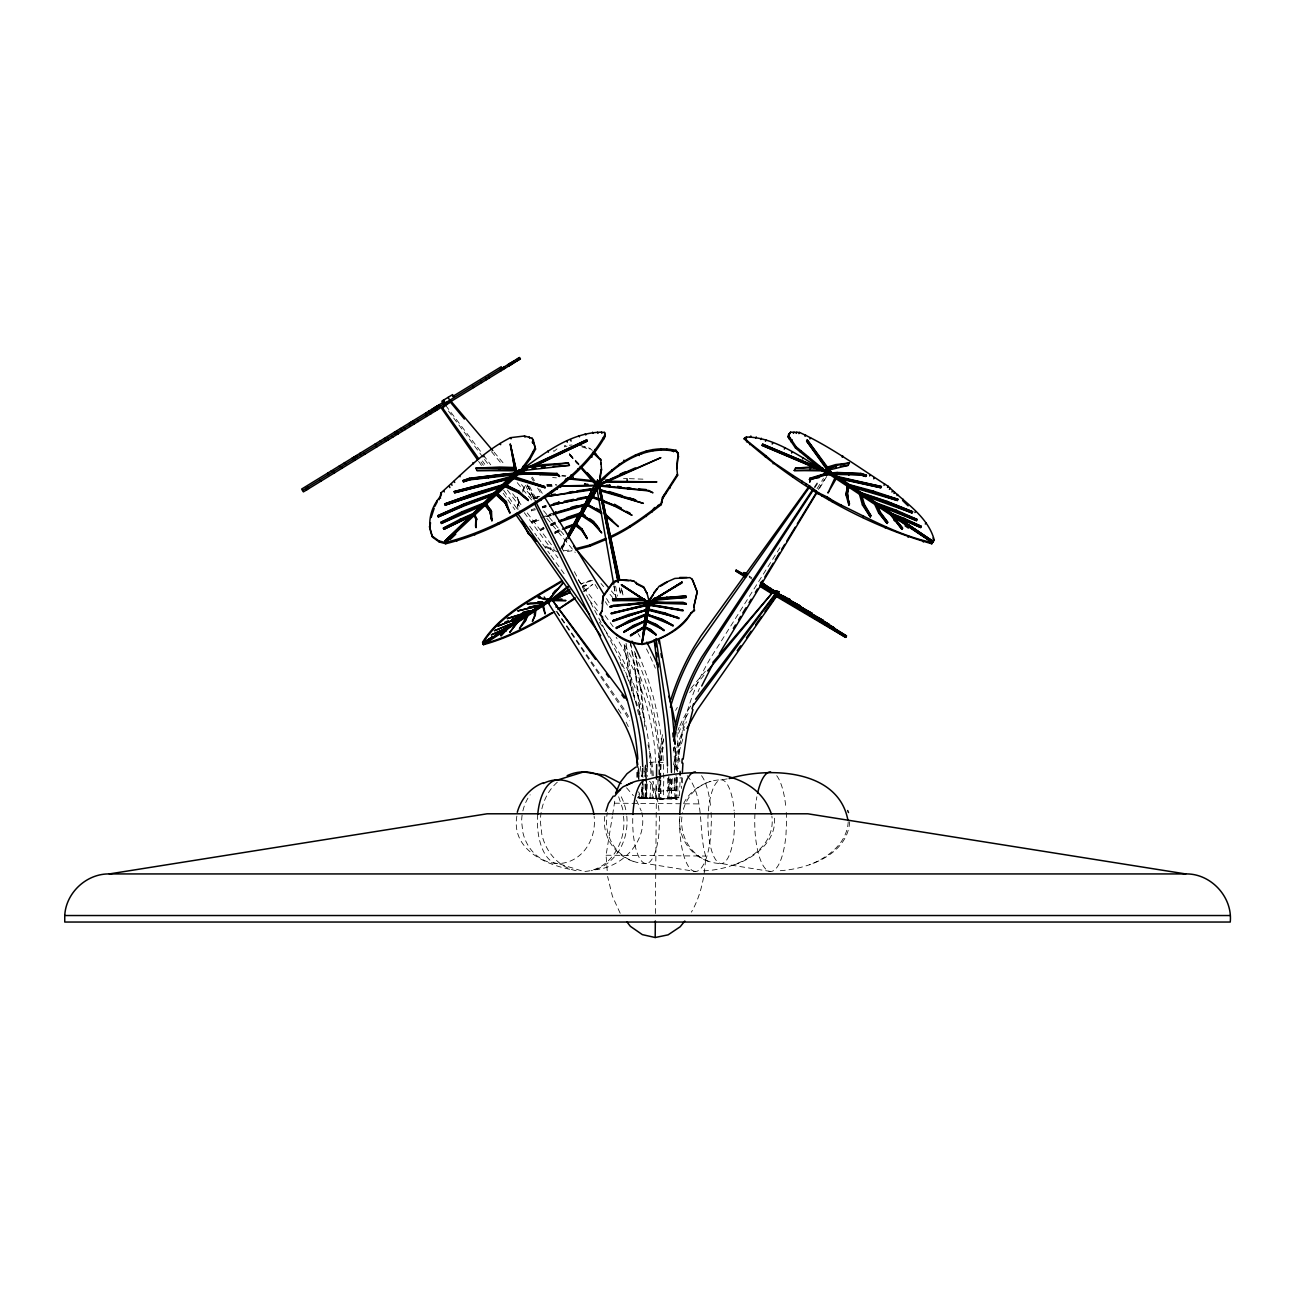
<?xml version="1.0" encoding="UTF-8"?>
<svg xmlns="http://www.w3.org/2000/svg" width="1295" height="1295" viewBox="0 0 1295 1295"><rect width="100%" height="100%" fill="white"/><g stroke="black" fill="none" stroke-linecap="round" stroke-linejoin="round"><path stroke-width="0.75" stroke-dasharray="5 3.75" d="M658.831 776.304L659.43 799.128L664.335 798.788M658.847 774.475L659.738 756.296A236.661 204.95 90 0 1 663.105 731.092M660.515 779.946L661.13 798.983L659.43 799.128M660.531 778.149L661.437 756.571A233.861 202.538 90 0 1 663.574 738.733M669.353 779.218L669.936 798.189L672.85 798.028M671.069 779.218L671.652 798.044L669.936 798.189M677.512 777.356L678.078 797.833L673.546 798.189M681.348 777.405L681.478 788.445M682.352 782.892L682.384 775.592M657.828 779.428L658.265 791.213L659.981 791.115L660.191 765.572A140.88 140.572 -90 0 1 663.785 745.062M668.495 777.809L668.9 790.646L676.411 790.225L676.039 774.847M670.227 778.635L670.616 790.549M672.672 778.651L673.06 790.403L671.992 790.468M674.29 778.667L674.695 790.306L676.411 790.225M655.383 913.542L656.484 782.633M675.99 777.583L675.974 798.513L667.718 797.866L667.718 776.466M668.867 797.947L668.867 776.352M675.974 798.513L671.538 797.623L671.538 776.773M674.824 798.416L674.841 777.68M642.692 779.412L642.514 798.497L638.937 797.752L638.872 793.981M637.593 797.849L641.915 798.643L642.093 785.434M645.849 785.029L645.671 797.752L656.792 798.594M644.311 797.591L646.286 797.607L646.302 765.118M645.574 785.013L645.072 798.189L642.11 798.044L642.563 786.696M660.806 779.946L660.321 798.983L663.267 799.128L663.768 779.946M849.698 821.694C847.513 855.105 807.19 869.253 778.667 870.807M642.11 798.044L638.451 797.655L638.743 791.763M648.131 798.189L639.147 797.623L639.536 789.853M644.408 797.947L641.462 797.736L641.818 785.968M650.171 798.303L653.295 798.513L653.635 781.468M643.324 797.607L644.068 784.106M646.545 797.785L647.387 782.261M650.041 797.963L650.883 782.342M655.319 798.254L656.177 782.471M658.669 798.432L659.495 777.113M675.958 799.387L676.783 773.309M679.503 795.891L680.166 777.178M677.544 771.739C679.017 728.891 691.724 686.253 715.423 650.398L780.658 546.555M674.436 773.002L674.857 767.028A126.149 125.874 -90 0 1 684.553 729.571M676.411 769.57L679.017 752.055L683.323 737.341M687.24 775.673C705.257 797.93 697.875 830.046 705.678 856.06C704.949 875.517 701.194 895.104 691.4 912.149M516.867 816.06C511.136 849.488 545.583 864.947 572.503 869.787M673.497 764.908L677.722 743.686L686.399 721.736M604.797 816.287C601.706 836.586 615.886 857.177 635.813 862.098M679.972 816.287C676.897 836.586 691.077 857.177 711.004 862.098M612.616 814.765L614.995 799.598M607.193 870.645L606.076 855.234L612.308 816.692M848.225 821.694C847.124 843.255 828.039 857.614 809.424 864.817M522.613 491.032L524.734 485.997L522.791 492.165M517.968 509.68L517.514 504.985L518.987 501.489L517.013 497.086L519.166 502.638L517.692 506.118L518 509.243M667.718 797.866L671.538 797.623M559.699 550.229L566.142 538.17M561.722 547.914L566.32 539.303M566.611 538.137L561.674 546.781L567.016 538.202M562.03 549.048L566.967 540.42M819.589 488.231L826.89 476.172M561.965 547.931L566.158 541.051M749.724 576.583L749.287 577.279L753.868 580.338M818.278 489.494L824.575 479.199M817.032 488.684L823.442 478.47M814.798 487.778L819.217 481.028M683.598 803.58C689.069 792.443 699.284 784.883 711.004 781.29M814.328 487.114L818.78 480.413M689.652 692.501L706.261 672.493M690.85 688.454L706.358 670.098M556.996 448.912L553.839 451.469L553.661 450.336M583.058 591.588L592.835 584.272L583.446 592.301M640.151 797.542L638.03 797.542L644.554 797.849M554.389 532.31L560.735 528.878M554.568 533.443L560.913 530.011M590.973 581.018L580.986 583.883L590.585 580.306L593.936 580.468M555.086 532.115L560.363 529.412M555.264 533.265L562.305 529.639M638.823 797.591L642.935 797.477M703.476 870.807C733.31 870.046 776.401 851.77 771.901 816.174M540.501 529.088L543.819 527.47L540.501 529.088L540.679 530.222L544.127 528.684M550.456 524.248L557.093 521.011M540.679 530.222L543.997 528.603M550.634 525.381L557.271 522.144M550.828 524.491L559.456 520.655M551.022 525.624L559.634 521.804M582.475 586.23L586.425 585.389L582.863 586.943M582.378 586.246L586.02 584.676M582.766 586.959L586.425 585.389M734.249 864.817C754.758 858.18 778.667 839.484 773.957 815.251M538.898 520.121L531.824 522.775L531.646 521.642L539.06 518.599M540.922 517.838L552.042 513.273M531.824 522.775L539.238 519.732M546.668 516.689L552.22 514.406M531.646 521.642L538.72 518.971M545.81 516.316L552.884 513.646M547.753 516.786L551.298 515.442M567.048 446.111L564.571 446.872L564.393 445.739L572.018 444.978M534.997 508.627L531.306 509.68L531.484 510.813L535.143 509.841M542.362 506.523L546.037 505.471M531.484 510.813L535.175 509.761M542.54 507.656L546.215 506.604M542.265 506.75L545.907 505.762M542.443 507.883L546.101 506.912M537.927 497.928L534.009 498.51L533.831 497.361L539.756 496.406M534.009 498.51L537.959 497.863M594.923 869.787C622.247 867.52 648.067 840.973 641.834 812.58M727.191 778.91L721.266 779.865A41.828 39.643 -90 0 0 682.967 810.864M533.831 497.361L539.707 496.487M563.843 550.796L571.759 549.679L571.937 550.812L564.021 551.945M649.442 762.609L656.662 761.719L665.679 762.982M670.761 798.384L676.67 798.044M667.621 798.594L672.801 798.303M663.866 798.869L668.43 798.594M674.047 797.914L679.017 797.655M658.265 791.213L667.313 790.711M666.504 790.759L674.695 790.306M671.83 790.468L673.06 790.403M671.652 798.044L678.078 797.833M637.901 797.121L646.286 797.607M623.51 478.664L627.411 478.583M546.652 484.702L556.251 484.702M547.008 485.091L556.963 485.091M546.846 485.835L554.519 485.835M547.186 486.224L553.159 486.224M614.494 803.191L698.151 803.904M606.076 855.234L705.678 856.06M629.354 478.664L642.935 479.15M645.379 797.914L642.126 797.833L645.072 798.189M640.701 797.623L677.382 799.452M562.014 475.589L565.866 475.783M647.597 798.028L642.547 797.655L643.016 779.234M650.543 798.351L644.975 798.011M649.2 798.044L653.004 798.303M561.739 476.01L565.526 476.301M552.641 477.547L556.429 477.839M653.295 798.513L652.162 798.416L652.502 781.533M655.642 798.594L660.288 798.869M658.168 798.788L663.267 799.128M770.638 871.486L721.266 863.522A41.828 39.643 -90 0 1 682.562 812.629M711.068 812.418A49.793 15.896 90 0 1 711.343 821.694L710.793 834.579A49.793 15.896 90 0 1 695.447 871.486L646.075 863.522A41.828 39.643 -90 0 1 607.371 812.629M580.095 445.367L589.775 448.313L592.284 450.401M581.924 446.888L589.953 449.446L589.775 448.313M545.389 546.199L554.244 549.776M545.567 547.332L558.177 551.978M674.177 766.073L680.409 769.748M748.996 576L751.796 577.683M626.537 787.781L633.401 795.664M569.509 453.849L578.995 463.95M579.173 465.083L568.327 453.541L577.538 464.047M569.46 453.897L578.671 464.403M494.107 452.182L504.516 464.516M521.448 484.557L534.479 499.967M543.592 510.748L567.032 538.493M611.321 590.909L616.517 597.076M491.469 451.631L501.78 464.047M517.239 482.663L532.714 501.278M546.878 518.356L575.223 552.479M600.993 583.511L603.583 586.619M610.026 594.373L612.6 597.481M445.707 405.464L482.226 453.574M483.44 455.176L490.74 464.808M512.642 493.67L522.387 506.507M527.259 512.917L554.033 548.19M578.363 580.273L599.051 607.533M448.442 410.984L483.326 457.782M484.54 459.401L488.15 464.241M507.397 490.06L519.424 506.199M524.248 512.658L557.935 557.837M589.209 599.812L597.626 611.094M482.42 460.988L484.783 464.241M503.69 490.319L517.87 509.89M529.671 526.175L536.761 535.968M537.943 537.587L541.488 542.476M542.67 544.11L549.76 553.888M550.942 555.523L566.303 576.712M605.137 615.562L614.542 628.625M599.342 622.312C632.607 666.278 651.126 721.266 650.851 776.433M481.028 462.04L483.375 465.326M503.205 493.201L506.701 498.122M507.867 499.773L514.876 509.615M478.6 461.36L482.064 466.297M556.85 611.305L622.312 706.503A131.977 118.412 90 0 1 628.528 716.459M556.526 611.709L621.471 707.507A130.471 117.068 -90 0 1 629.5 720.781M618.233 709.093L622.345 715.455M532.375 477.127L534.463 480.558M539.691 489.105L542.815 494.237M606.513 598.549L609.654 603.68M636.379 800.132L641.219 810.88M531.452 477.758L533.508 481.19M537.603 488.085L541.715 494.965M595.085 584.482L599.197 591.362M605.348 601.689L607.404 605.137M529.461 486.256L536 498.721M561.253 546.765L564.07 552.091M574.349 571.678L601.479 623.267M602.418 625.048L619.156 657.261A219.502 155.206 -90 0 1 632.348 691.028M527.551 485.123L534.9 499.449M527.712 485.884L535.013 500.194M527.13 484.864L535.402 501.084M525.56 485.301L532.682 499.789M626.116 722.124L628.658 727.321M620.175 913.25L612.405 896.221L607.598 876.44M618.654 796.797L622.685 808.808L623.267 814.328M621.94 590.115L623.186 596.008M621.212 588.173L622.895 596.072M619.479 587.671L621.098 595.603M619.301 588.399L620.888 596.283M634.582 651.45L636.525 661.907A211.554 54.762 90 0 1 643.518 718.887M630.73 643.194L632.769 654.169A225.411 58.34 90 0 1 640.232 714.889M629.985 641.592L632.041 652.664A228.098 59.036 -90 0 1 639.746 716.038M615.611 586.263L617.424 596.088M626.068 643.307L635.197 703.282M614.057 586.101L616.129 597.95M613.911 585.939L615.983 597.853M585.016 446.516L585.194 447.649M550.472 548.724L550.65 549.857M523.568 488.798L523.747 489.931M518.987 501.489L519.166 502.638M517.854 498.98L518.032 500.113M518.405 502.897L518.583 504.03M517.514 504.985L517.692 506.118M630.973 685.541L623.947 643.502L626.505 657.245A201.842 52.237 -90 0 1 631.636 688.762M676.799 732.096L679.81 761.59M631.232 687.386L631.685 691.19M645.218 765.653L646.318 776.352M640.394 766.3L641.462 776.628M637.852 770.638L638.451 776.854M623.462 816.174C626.909 840.779 610.673 870.548 583.721 871.486L558.048 863.522A41.828 36.406 -90 0 1 522.889 832.523L521.642 821.694A41.828 36.406 -90 0 1 522.516 812.629M675.537 748.283L676.767 771.383M655.82 762.755L654.962 750.339A260.959 260.959 0 0 0 616.145 637.253M653.279 775.64L653.101 772.71A142.563 127.914 -90 0 0 647.662 743.524M652.146 775.754L651.968 772.872A140.88 126.408 90 0 0 649.475 755.746M645.201 776.466L645.039 773.908A130.471 117.068 -90 0 0 644.36 767.919M639.147 776.773L639.002 774.345A126.149 113.183 90 0 0 638.37 768.55M642.806 768.34L643 777.405M642.385 768.162L642.563 771.739M638.208 766.689L638.5 779.25M645.703 764.957L645.833 781.306M638.904 768.631L638.985 779.46M659.495 775.3L658.297 749.999A264.455 264.455 0 0 0 623.219 642.417M647.273 766.721L647.338 776.433M644.052 766.834L644.133 776.433M646.658 781.856L646.334 797.947L645.201 797.866L645.541 783.928M663.768 778.117L663.024 756.296A236.661 167.346 -90 0 0 640.815 660.013M660.806 778.149L660.061 756.571A233.861 165.371 -90 0 0 633.514 650.948M645.509 771.48L645.558 781.144M642.547 771.593L642.595 777.356L642.676 771.48M642.061 771.383L642.077 777.405M637.253 772.37L637.269 779.477M636.93 772.257L636.93 779.477M658.864 761.913A142.563 142.256 -90 0 1 663.477 739.574M675.601 710.453A142.563 142.256 -90 0 1 677.35 707.394M673.384 750.728A130.471 130.196 -90 0 1 674.323 746.827M678.58 733.407A130.471 130.196 -90 0 1 688.082 713.48M677.981 730.17A132.139 131.847 -90 0 1 679.244 727.159M679.891 725.669A132.139 131.847 -90 0 1 690.915 705.743M673.805 747.344A140.88 27.357 -90 0 1 674.776 772.872M674.954 746.875A142.563 27.697 90 0 1 675.925 772.71M667.54 767.919A130.471 25.35 -90 0 1 667.686 773.908M620.192 662.214A252.298 252.298 0 0 1 624.417 670.956M626.78 676.281A252.298 252.298 0 0 1 632.51 690.737M633.158 692.566A252.298 252.298 0 0 1 639.859 714.889M638.144 633.644A281.76 281.76 0 0 1 640.07 636.994M646.464 648.876A281.76 281.76 0 0 1 655.351 668.155M635.327 653.036A208.77 54.034 -90 0 1 644.02 717.916M644.295 721.428A208.77 54.034 -90 0 1 644.683 726.738M632.899 692.809A219.502 155.206 -90 0 1 638.597 714.532M698.07 691.757A209.401 181.349 -90 0 1 699.446 688.422M649.523 781.29A41.828 13.355 -90 0 1 658.977 810.864M659.317 816.238A41.828 13.355 -90 0 1 659.43 821.694L658.977 832.523A41.828 13.355 -90 0 1 646.075 863.522A41.828 13.355 90 0 1 632.915 814.425M701.534 775.689A49.793 15.896 90 0 1 710.793 808.808M695.447 871.486A49.793 15.896 -90 0 1 679.648 816.125M776.709 775.689A49.793 15.896 -90 0 1 785.984 808.808M786.259 812.418A49.793 15.896 -90 0 1 786.534 821.694L785.984 834.579A49.793 15.896 90 0 1 767.093 870.24A49.793 15.896 90 0 1 755.017 812.418M755.276 808.808A49.793 15.896 90 0 1 756.863 796.797M708.365 810.864A41.828 13.355 -90 0 1 721.266 779.865A41.828 13.355 -90 0 1 734.168 810.864M734.297 812.629A41.828 13.355 -90 0 1 734.621 821.694L734.168 832.523A41.828 13.355 90 0 1 721.266 863.522A41.828 13.355 -90 0 1 708.219 812.629M522.889 810.864A41.828 36.406 -90 0 1 530.173 794.806M537.749 814.425A41.828 20.607 90 0 0 558.048 863.522A41.828 36.406 90 0 0 594.13 816.238M576.178 870.726A49.793 43.334 -90 0 1 541.86 834.579L540.387 821.694A49.793 43.334 -90 0 1 541.132 812.418M541.86 808.808A49.793 43.334 -90 0 1 560.444 779.687M621.244 796.797A49.793 43.334 90 0 1 626.57 814.264M626.78 816.125A49.793 43.334 90 0 1 591.248 870.726"/><path stroke-width="1.5" d="M626.99 921.975L630.39 926.346L642.32 934.618L655.189 937.515L655.335 920.972M656.516 779.169L656.646 764.536M602.078 610.851L599.99 614.04L602.515 617.262L600.071 614.736L602.078 610.851L603.276 595.781L612.584 582.588L615.4 580.759L625.776 579.755L633.935 581.115L636.913 584.11L643.89 587.655L647.014 593.612L643.793 586.943L636.816 583.397M691.222 613.506L694.444 610.026L691.141 612.794C683.647 628.091 664.837 637.302 649.216 643.016C630.811 648.147 611.726 634.728 602.483 619.415L602.434 616.549M475.54 526.353L475.832 518.858L476.058 527.534L476.398 518.356L476.058 527.534M681.915 763.03L682.157 758.999M682.416 771.949L682.934 763.176M534.333 614.866L534.592 611.418M567.955 538.688L599.52 483.44L601.398 469.195L599.698 477.499L600.054 483.99L660.871 457.653L608.294 481.271L608.116 480.121M810.573 478.648L809.796 481.789L810.573 478.648L825.579 473.938L830.71 473.63L830.079 474.812L824.947 475.119L809.942 479.83M534.9 614.51L535.272 610.981M683.177 759.194L686.722 733.99L692.938 709.482M846.007 494.852L847.707 484.88L846.007 494.852L848.921 505.131L847.545 494.269L848.921 485.69L847.48 492.019M533.686 466.54L587.283 441.077L586.764 439.895L519.166 471.331L519.667 472.513L520.072 470.911C544.208 453.412 570.286 432.627 601.382 432.19L604.555 432.433L605.283 436.285C592.543 458.818 573.151 477.272 552.479 492.019C520.299 514.892 484.217 534.139 445.707 543.754L439.264 541.99L432.627 537.247C426.589 524.265 430.604 507.446 440.041 497.07L440.996 492.893C463.011 473.209 483.618 451.065 510.521 437.661L524.507 435.994L532.164 438.26L533.589 441.271L532.634 443.214L533.071 440.09L533.589 441.271M432.627 537.247L429.859 527.874L430.523 522.694M643.987 627.848L630.503 635.278L643.971 626.57L641.931 643.955C625.663 642.579 610.56 632.769 602.402 618.702L602.483 619.415M644.78 621.632L623.899 631.733L644.7 620.92L644.052 627.282L630.6 635.991M623.98 632.446L633.384 626.181L644.861 620.936L645.493 614.672L616.226 627.784L645.574 615.368M646.205 610.398L612.859 620.693L646.124 609.686L645.638 614.85L629.224 621.309L616.323 628.496M612.94 621.406L646.27 609.913L646.739 604.846L611.224 613.247L646.836 605.558M647.241 602.369L644.764 600.734L612.729 600.556L612.567 599.132L631.539 598.468L643.712 598.727L643.874 600.152L621.438 584.676L647.144 601.657L647.176 602.79L627.33 604.797L647.095 602.078L646.901 605.04L611.305 613.959M64.75 915.533C65.867 892.789 86.555 873.526 109.314 873.931L1185.686 873.931C1210.841 873.332 1232.759 896.998 1230.25 922.04L64.75 922.04L64.75 915.533L1230.25 915.533M677.576 475.427L677.398 474.294L662.538 497.248L661.114 503.48C645.622 515.426 629.564 527.632 611.321 536.065L611.515 537.198C629.742 528.765 645.8 516.576 661.292 504.613L662.716 498.381L677.576 475.427L676.718 467.576L678.224 453.169L675.958 450.255L671.797 449.64C642.012 444.703 616.63 464.193 596.785 483.844L580.532 466.524M678.224 453.169L676.897 468.725L676.718 467.576M556.429 606.157L556.251 607.339L556.882 605.947M603.276 595.781L602.078 603.599M788.946 433.793L788.623 435.654L796.15 446.856L819.476 465.941L818.845 467.123L795.518 448.021L787.991 436.836L790.565 432.19L799.549 432.433C831.099 446.856 859.022 467.689 888.143 486.256C904.752 502.428 927.965 516.543 934.181 539.837L931.769 543.754C862.47 524.087 797.801 486.483 744.123 438.843L744.738 437.661L746.567 438.001L746.211 437.03C775.349 436.965 802.884 458.689 827.311 472.675L827.942 471.493L762.642 444.169L762.01 445.351L819.508 469.842L794.223 470.522L795.486 468.159L809.812 467.058L823.053 468.466L821.807 470.813L794.223 470.522M697.212 591.799L693.796 606.966L697.212 591.799L692.161 579.221L689.927 577.602L674.857 578.428L664.999 582.782L659.058 586.295L647.84 601.851L621.519 585.389M645.218 627.8L656.096 634.906L650.43 629.661L645.137 627.088L641.931 643.955C660.952 639.957 680.506 629.16 691.141 612.794M656.096 634.906L645.331 627.233L646.545 620.159L656.452 624.481L663.898 630.034L646.496 621.551M647.775 615.287L672.979 625.388L661.599 619.544L647.678 614.575L646.626 620.855L656.533 625.194L663.979 630.746M673.06 626.1L662.376 619.916L647.872 614.753L648.795 609.103L664.918 612.972L678.774 617.909L648.779 610.301M649.766 605.429L682.902 610.204L649.799 604.198L648.876 609.816L664.999 613.668L678.855 618.621M642.012 644.667L647.144 601.657L648.989 600.087L650.349 601.511L649.88 604.911L682.999 610.916M673.967 731.319L676.897 718.223A219.502 190.09 -90 0 1 701.663 657.261L813.211 488.798M605.963 811.237L608.407 803.58L613.328 796.085M434.197 508.255L431.17 517.514L430.668 516.333M552.253 613.441L551.864 612.729C529.995 625.032 507.575 637.642 483.116 643.955L482.533 642.304C500.501 613.522 533.394 598.08 561.609 580.808L561.998 581.52C533.783 598.792 500.89 614.235 482.922 643.016L483.504 644.667C508.757 637.82 532.423 625.291 554.632 611.709M517.288 812.321C520.881 799.128 530.561 787.328 543.609 782.666M615.999 792.378L620.273 782.326L626.99 773.73L635.699 767.158M847.092 486.062L836.165 478.826L836.78 477.645L828.055 492.78L835.469 476.77L834.838 477.952L830.079 474.812M526.32 617.375L525.22 621.309L519.489 628.496L527.405 615.368L518.793 620.936L509.712 632.446L517.709 621.632L508.951 627.282L501.035 635.991M525.22 621.309L528.214 614.85L535.11 610.398L534.722 615.562L532.391 621.406L535.288 615.222L535.855 609.913L542.605 605.558M525.56 617.78L524.491 621.616M686.949 728.47L697.131 710.032L777 595.7L776.126 594.988L775.041 594.162L695.609 699.203M701.696 686.026L712.897 663.995M432.125 536.081L438.746 540.808L445.205 542.573C483.699 532.957 519.797 513.71 551.961 490.837C572.633 476.107 592.025 457.637 604.765 435.104L604.555 432.433M434.796 506.41L437.224 501.812L436.706 500.631M618.282 581.714L597.545 480.056L596.25 484.702L613.717 584.126M597.788 480.591L596.865 483.941M745.596 438.212L746.211 437.03M746.519 441.87L747.134 440.705L744.738 437.661M750.258 437.176L750.89 435.994M749.773 444.671L750.404 443.489L747.134 440.705M755.632 438.098L756.248 436.917M760.732 439.442L761.363 438.26M765.474 441.271L766.09 440.09M765.183 456.827L765.814 455.646L750.404 443.489M772.192 444.023L772.824 442.841M773.131 463.788L773.746 462.606L765.814 455.646M787.991 436.836L788.623 435.654M790.565 432.19L788.315 434.974M789.238 439.005L789.853 437.823M784.301 449.106L784.932 447.924M793.398 433.372L794.029 432.19M791.553 441.077L792.184 439.895M791.358 442.194L791.973 441.012M796.166 433.372L796.797 432.19M798.918 433.615L799.549 432.433M791.585 453.056L792.216 451.874M795.518 448.021L796.15 446.856M805.037 436.285L805.652 435.104M800.375 452.214L800.99 451.032M827.78 470.943L806.607 441.077L807.238 439.895L831.115 472.108L933.031 541.391L931.769 543.754L928.434 541.52M809.893 438.924L810.508 437.742M792.54 476.754L793.171 475.573L773.746 462.606M802.528 458.997L803.159 457.815M807.643 458.511L808.274 457.329M801.492 482.452L802.123 481.271M809.634 470.166L810.88 467.803L823.053 468.466M805.976 485.317L806.591 484.136M809.796 481.789L809.812 478.292L825.142 473.63L829.836 473.047L829.205 474.229M816.595 467.333L817.226 466.151M809.569 487.6L810.184 486.418L793.171 475.573M820.14 468.66L820.771 467.479M809.181 479.474L817.679 477.564L818.31 476.398M818.764 477.855L819.395 476.673M815.219 491.922L815.85 490.74M828.007 467.916L828.622 466.734L835.761 464.581L849.374 463.011L848.128 465.374L828.201 470.214L829.447 467.851L836.878 465.31L849.374 463.011M817.679 477.564L825.142 473.63M824.947 475.119L825.579 473.938M828.897 472.513L829.512 471.331L807.238 439.895M818.052 494.075L818.683 492.893L810.184 486.418M830.483 473.29L831.115 472.108L826.226 469.729L825.595 470.911L819.476 465.941M835.631 467.673L836.878 465.31M832.394 474.585L833.009 473.403L837.703 472.788L861.24 473.808L866.452 475.249L865.821 476.43L860.608 474.99L833.948 474.375M821.758 495.872L822.39 494.69M842.203 457.184L842.835 456.002M866.452 475.249L860.867 473.403L837.185 472.481L836.57 473.662L860.236 474.585L865.821 476.43M837.072 473.97L837.703 472.788M828.055 492.78L828.687 491.598M837.039 477.742L837.671 476.56L881.409 486.548L880.778 487.729L840.261 479.037M826.696 498.251L827.327 497.07L818.683 492.893M838.334 478.616L838.95 477.45L881.409 486.548M828.93 499.676L829.561 498.494M832.296 501.812L832.912 500.631L827.327 497.07M848.905 474.585L849.536 473.403M848.856 474.99L849.471 473.808M849.002 485.884L849.633 484.702L873.38 491.129L898.018 499.32L897.386 500.501L852.142 487.211M850.2 486.693L850.815 485.512L898.018 499.32M840.811 506.41L841.442 505.228C870.871 519.473 900.074 535.936 932.4 542.573L934.181 539.837M847.545 494.269L848.921 505.131M860.236 474.585L860.867 473.403M860.608 474.99L861.24 473.808M859.459 494.253L860.074 493.071L863.085 503.804L870.936 515.718L870.305 516.899L862.454 504.985L859.459 494.253L848.306 486.871M869.641 475.945L870.256 474.763M861.094 494.107L861.725 492.926L887.447 501.473L912.667 511.735L912.036 512.917L864.283 495.596M870.305 516.899L863.716 505.471L860.754 495.127L861.385 493.945L864.348 504.289L870.936 515.718M873.72 478.826L874.352 477.661M862.454 504.985L863.085 503.804M863.716 505.471L864.348 504.289M854.49 487.357L872.749 492.294L873.38 491.129M873.591 492.893L874.222 491.711M863.004 517.514L863.635 516.333M884.016 485.334L884.631 484.152M874.708 504.354L875.323 503.172L879.305 511.881L887.722 522.273L887.091 523.439L878.69 513.047L874.708 504.354L860.754 495.127M876.003 504.224L876.618 503.059L896.334 510.246L917.135 519.457L916.504 520.639L877.702 505.39L878.318 504.208L917.135 519.457M887.512 487.438L888.143 486.256M889.406 489.397L890.037 488.215M878.69 513.047L879.305 511.881M887.091 523.439L879.774 513.435L880.39 512.253L877.071 504.322M891.931 492.019L892.546 490.837M868.443 496.535L886.832 502.654L887.447 501.473M887.156 503.237L887.787 502.055L912.667 511.735M893.971 493.46L894.602 492.278M897.03 495.629L897.662 494.447M890.604 514.892L891.235 513.71L902.583 528.15L901.951 529.331L890.604 514.892L878.01 506.555M885.181 527.874L885.812 526.693M892.935 515.75L893.566 514.568L921.328 526.353L920.713 527.534L892.935 515.75L932.4 542.573L892.028 515.831L901.951 529.331M883.158 506.847L895.703 511.428L896.334 510.246M895.881 511.897L896.512 510.716M903.246 499.32L902.615 500.501L908.086 505.859M894.003 520.444L894.635 519.263M894.78 520.93L895.395 519.748L892.66 514.649M900.057 518.178L903.473 519.538L904.088 518.356L921.328 526.353M904.169 520.023L904.8 518.858M914.934 512.545L915.565 511.363M908.038 537.247L908.669 536.081M925.326 524.038L925.957 522.856M923.303 541.99L923.918 540.808M567.987 534.722L579.432 513.273L566.271 517.692M581.811 508.805L584.207 504.338L558.274 511.784M591.685 490.336L584.822 504.645L555.943 512.885L555.749 511.752M568.165 535.855L573.507 524.378L565.915 527.13M562.499 529.153L574.171 524.604L578.833 514.39M558.744 520.202L558.922 521.351L579.61 514.406L584.207 504.338M584.822 504.645L588.464 496.357M549.906 505.552L589.063 496.73L593.061 487.746L593.24 488.879L543.884 496.908L592.786 489.72M593.24 488.879L594.696 484.702M582.604 468.903L595.36 483.456L595.166 485.269L564.102 485.835M646.933 592.9L649.167 601.495L653.036 595.053M520.072 470.911L529.623 457.815L535.029 447.924L533.928 442.841L532.132 442.048M521.642 470.506L530.141 458.997L535.547 449.106L533.928 442.841M567.598 536.421L597.189 484.605M603.357 596.493L612.664 583.3L618.314 580.387M719.372 653.603L816.465 493.395M576.858 522.047L591.524 497.96M601.528 512.318L588.238 504.791L597.108 488.782L593.045 496.908L614.607 505.374L632.057 515.28L614.202 505.94L603.389 501.812M599.99 485.495L606.189 482.209L606.011 481.076L600.216 483.666L599.65 486.046L648.326 490.886L652.955 492.78L648.957 490.546L599.99 485.495L599.812 484.346M568.246 537.619L575.563 525.592L581.795 530.497L587.121 538.607L581.957 528.894L577.441 524.88M599.051 529.04L592.883 522.144L581.455 514.503L576.129 524.685L582.135 530.027L587.121 538.607M581.633 515.637L593.061 523.277L601.706 532.925L594.243 522.921L582.313 514.536L587.541 504.5L601.56 512.48M745.499 577.23L735.754 571.014L736.159 570.156L744.949 574.802L744.512 575.514L735.722 570.868L736.402 571.354L736.159 570.156L745.936 576.534M743.54 573.151L746.519 573.653L743.54 573.151L745.192 574.527L743.977 572.455M744.123 573.717L744.819 572.795M733.359 628.399L735.463 624.967M738.603 619.836L740.708 616.404M742.796 612.972L745.936 607.824M749.093 602.677L751.181 599.245M755.373 592.382L757.478 588.966M760.618 583.818L762.723 580.387M764.811 576.955L773.196 563.228M775.3 559.796L779.493 552.949M781.597 549.517L784.738 544.369M786.826 540.938L795.211 527.211M797.315 523.795L816.19 492.909M760.408 582.912L800.796 606.724L846.056 636.654L776.854 595.797L776.417 596.509L845.619 637.367L846.493 635.942L776.644 592.77L778.133 593.741M783.88 596.283L783.459 596.995L845.619 637.367L763.241 586.311L760.861 583.802M763.856 585L770.816 589.193L771.253 588.48M771.253 590.488L762.723 585.291L762.286 586.004L770.816 591.2L771.253 590.488L777.987 594.534L778.424 593.838L761.978 582.863M771.237 591.329L771.674 590.617L763.678 585.599M761.25 583.349L775.527 592.835L776.806 591.167L779.153 591.831L776.401 593.434L789.351 600.038L786.874 598.646L789.788 599.326L788.979 600.443M775.527 592.835L776.806 591.167M779.153 591.831L777.534 591.605L775.77 594.195L770.816 591.2M777.453 595.7L777.89 594.988L779.023 596.801L777.453 595.7L779.282 594.34L761.687 582.637M777.858 595.943L780.108 594.988L777.858 595.943L779.023 596.801M778.36 595.7L779.541 594.632L778.764 594.421M779.541 595.473L780.982 595.117L789.788 599.326M783.167 597.723L783.604 597.011L800.342 605.947L799.922 606.659L783.167 597.723L780.108 595.829L780.545 595.117L784.786 596.963L784.025 598.258L791.067 602.612L811.771 614.105L812.208 613.393L791.504 601.9L791.067 602.612M780.108 595.829L781.29 595.311M790.63 602.903L790.193 603.616L782.763 597.594L783.2 596.898L786.178 599.294M790.193 603.616L783.621 598.128L784.56 596.785M799.031 607.549L799.468 606.837L810.961 613.296L823.377 620.483L822.94 621.195L791.844 603.098L792.281 602.385L812.208 613.393M800.019 607.258L799.582 607.97L830.548 627.606L830.985 626.893L824.089 622.361M808.857 613.636L809.294 612.923L829.188 624.417L828.751 625.129L799.873 608.067L800.796 606.724M791.844 603.098L801.33 608.261L801.767 607.549M783.621 598.128L802.835 611.305L803.272 610.592M819.12 619.981L819.557 619.269L834.433 627.962L833.996 628.674L819.12 619.981L809.99 614.332L810.411 613.62L829.188 624.417M810.961 613.296L810.524 614.008L813.778 616.096M799.873 608.067L823.377 620.483M806.024 612.6L815.235 618.783L815.672 618.071M809.99 614.332L818.391 619.107L818.828 618.395M820.302 619.787L819.865 620.499L846.056 636.654L820.026 620.548L820.463 619.836L834.433 627.962M820.026 620.548L825.384 623.607L825.822 622.911M777.534 591.605L776.385 591.427M813.697 489.461L709.66 648.067A216.589 187.581 90 0 0 673.983 741.274M549.436 601.463L547.947 603.001L549.808 601.803M619.836 580.273L599.083 483.375L597.497 484.767M505.94 630.924L507.689 627.136M737.211 650.721L740.691 645.849M746.47 637.707L751.1 631.199M755.713 624.676L761.509 616.533M764.973 611.661L776.531 595.376L774.394 593.741M809.456 487.163L694.946 649.232A233.861 202.538 90 0 0 670.405 707.313M808.954 486.483L700.805 636.185L693.651 647.678A236.661 204.95 90 0 0 670.859 699.559M775.495 594.486L697.001 700.207A130.471 130.196 -90 0 0 693.489 705.03M627.46 700.352L551.751 599.391L595.603 659.414M684.812 921.02L680.183 926.767L668.107 934.844L655.189 937.515M707.539 670.939L772.678 592.414L712.817 662.441M553.046 593.757L556.721 589.387M546.911 601.042L547.299 601.754L563.244 582.815L548.562 599.698L538.008 597.448L547.963 600.362L545.697 602.644L530.351 603.001L527.146 604.117L545.179 603.001L548.87 600.087L549.647 601.495L483.504 644.667L482.727 643.243L492.521 636.784M553.062 593.353L555.506 590.552M549.08 601.819L549.598 601.819M599.876 482.857L599.164 481.157L599.52 483.44C617.618 463.06 643.745 446.5 671.976 450.773L676.136 451.388L678.418 454.302M500.647 635.278L506.037 629.92L506.426 630.633M468.11 520.056L445.205 542.573L473.954 515.75L473.452 514.568L476.35 520.023M486.758 501.715L490.789 497.766M501.877 486.871L445.156 505.131L444.638 503.965L472.384 494.269L501.359 485.69L501.877 486.871L494.35 494.253L493.848 493.071L464.274 503.804L437.791 515.718L438.309 516.899L465.018 505.471L493.476 495.127L492.958 493.945L464.5 504.289L437.791 515.718M506.377 482.452L510.052 478.826L509.534 477.645L454.14 491.598L454.642 492.78L510.052 478.826M450.029 539.626L455.791 534.107M489.753 510.716L491.89 520.639L489.753 510.716L484.557 504.208L485.075 505.39L474.974 514.795L474.472 513.629L476.916 519.538M491.89 520.639L491.501 511.428L486.305 504.224L496.244 494.965L495.726 493.784L504.742 502.055L509.906 512.917L506.086 501.473L496.665 492.926L506.604 502.654L506.086 501.473M497.167 494.107L505.115 486.693L518.647 492.893L528.311 500.501L518.826 491.129L505.471 484.702L519.327 492.294L528.311 500.501M505.989 485.884L513.759 478.616L545.082 487.729L544.58 486.548L514.196 476.56M515.831 476.69L518.097 474.585L526.693 473.97L556.753 474.99L559.569 476.43L556.979 473.403L518.21 472.821L518.712 474.002L536.017 474.229M518.712 474.002L525.98 470.214L569.411 465.374L568.392 463.011L544.175 464.581L527.308 466.734L524.944 467.851L525.98 470.214M547.736 601.139L548.87 600.087L525.721 615.19M548.918 601.803L549.889 601.042M549.549 601.22L550.407 600.589M615.594 793.123L623.267 786.696L632.478 782.666M570.01 592.446L548.125 601.851L568.068 586.295M569.897 590.034L549.647 601.495L568.456 587.007M630.503 635.278L643.906 627.136M623.899 631.733L633.304 625.469L644.861 620.936M495.775 634.631L517.061 621.551L513.16 622.15M509.502 625.582L516.673 620.855M526.175 614.575L518.113 620.855L526.175 614.575L511.913 619.544M531.031 611.37L541.1 604.733L528.295 607.679M541.1 604.733L545.179 603.001M507.203 627.088L483.116 643.955L508.077 627.848M522.371 612.794L534.123 610.301L527.356 614.753L497.814 626.1L526.563 615.287M495.953 634.615L522.403 617.343M575.304 598.452L558.032 609.459L574.915 597.74M496.034 634.663L508.563 626.57L508.951 627.282M510.02 625.631L512.933 623.753M452.538 396.578L501.214 366.76L502.088 368.185M302.544 490.465L519.554 357.485L520.412 358.893L303.402 491.89L301.67 489.041L444.671 401.418L443.797 399.993M653.473 600.362L654.396 598.274L685.848 596.024L686.026 597.448L653.473 600.362L650.333 602.644L683.193 603.001L686.35 604.117L683.112 602.288L650.187 602.288M654.396 598.274L654.574 599.698L682.093 582.102L650.349 601.511L641.851 643.243L648.989 600.087L649.167 601.495M595.36 483.456L596.606 482.711L587.121 472.61M660.628 586.133L667.313 582.102M682.093 582.102L649.993 601.754L682.174 582.815M547.299 601.754L569.492 589.322M616.226 627.784L629.143 620.596L645.558 614.138M470.668 516.559L443.894 529.331L443.376 528.15L460.178 519.263L472.853 513.71L473.355 514.892M443.894 529.331L467.932 517.272M443.376 528.15L471.898 514.649M481.06 506.232L441.417 523.439L440.915 522.273L461.781 511.881L483.569 503.172M441.417 523.439L462.299 513.047L478.632 506.523M525.462 469.033L518.971 472.108L444.687 541.391L445.707 543.754M529.606 467.058L586.764 439.895M440.915 522.273L482.404 504.322M508.466 627.233L491.291 634.906L507.591 627.8M521.496 471.671L526.984 469.114M534.285 465.714L587.283 441.077M438.309 516.899L463.011 505.778M609.929 479.312L635.311 467.916M555.798 597.885L552.641 600.152L565.996 600.556L552.933 600.637M552.641 600.152L570.415 592.382M620.143 474.067L625.679 471.671M558.679 596.428L564.151 594.081M504.791 622.296L508.482 620.742M575.336 548.756L589.613 545.098L605.898 538.332M575.514 549.889L589.808 546.231L606.076 539.465M612.859 620.693L628.544 614.51L646.27 609.913M647.144 603.13L610.091 606.627L613.668 605.234L647.047 602.418M610.172 607.339L613.749 605.947L627.33 604.797M512.82 622.005L516.09 620.774M518.113 620.855L494.431 630.746L517.061 621.551M552.884 513.646L556.429 512.318L556.607 513.451L553.062 514.779M444.638 503.965L472.934 493.686L502.185 484.88L502.687 486.062M445.156 505.131L497.199 487.713M490.659 495.596L464.792 504.985L464.274 503.804M564.199 528.943L573.685 525.511M462.946 480.607L469.308 478.648L505.358 473.938L513.629 473.63L514.147 474.812L469.826 479.83L463.448 481.789L462.946 480.607L469.373 478.292L514.228 473.047M463.448 481.789L469.875 479.474L511.347 474.456M525.122 614.688L512.172 619.204L512.561 619.916M577.068 514.957L559.456 520.655L559.634 521.804L579.011 515.523M610.091 606.627L613.976 606.157M829.156 468.547L834.514 466.945M522.921 612.405L528.7 610.754M534.867 609.816L507.219 618.621L534.123 610.301M571.16 507.349L576.939 505.697M556.607 513.451L584.385 505.487M553.208 503.82L558.695 502.347L558.873 503.48L549.744 505.924M454.14 491.598L510.424 476.77M454.642 492.78L509 478.47M597.642 485.706L596.412 485.317M611.224 613.247L646.804 604.328M528.668 607.436L536.227 605.591M542.281 604.911L517.725 610.916L541.488 605.429M564.28 501.23L573.572 499.352M577.295 498.607L586.603 496.746M558.873 503.48L588.642 497.507M626.246 785.466A41.828 39.643 -90 0 1 646.075 779.865C686.496 768.647 754.564 764.827 771.529 814.328M729.166 778.586C768.55 766.786 837.978 768.841 847.853 819.848M109.314 873.931L487.13 813.794L807.87 813.794L1185.686 873.931M551.46 494.739L555.377 494.156M569.104 492.1L573.021 491.517M576.939 490.934L590.649 488.879M524.944 467.851L568.392 463.011M532.067 468.612L535.822 468.142M541.439 467.414L545.195 466.945M824.526 474.812L827.651 474.423M840.342 466.265L848.128 465.374M653.295 598.938L685.848 596.024M654.574 599.698L661.68 598.954M537.571 602.385L542.362 601.916M628.949 580.84L621.632 580.095M537.668 602.159L545.697 602.644M559.068 475.249L556.235 473.808L526.175 472.788L517.579 473.403L518.097 474.585M832.151 472.821L837.185 472.481M553.256 466.41L569.411 465.374M552.156 599.213L561.965 599.051M650.268 603.001L686.35 604.117M594.874 485.835L561.123 486.224M667.006 598.403L686.026 597.448M516.964 472.675L510.246 444.169L515.459 473.517L515.005 470.813L476.932 470.522L475.912 468.159L499.627 467.058L513.824 467.479L514.325 468.66M476.932 470.522L513.063 469.794M612.729 600.556L627.913 600.022M650.252 601.948L669.806 603.001M605.833 479.927L609.702 479.814M606.189 482.209L656.889 481.918L608.294 481.271M795.486 468.159L810.88 467.803M475.912 468.159L513.985 468.466L515.005 470.813M612.567 599.132L644.602 599.31L644.764 600.734M559.569 476.43L557.497 474.585L541.472 474.585L540.954 473.403M606.319 485.107L609.751 485.22M568.149 478.163L591.993 480.542L591.799 479.409M587.946 484.298L584.579 484.103L584.757 485.236M549.064 603.324L546.377 603.13L543.431 605.04L545.098 613.959L542.216 604.846M565.899 478.583L592.932 481.61L595.538 484.589M631.118 488.199L627.33 487.859L627.508 488.992M638.694 488.895L646.254 489.575M546.911 602.79L549.323 603.13M617.569 486.386L621.471 486.969M594.162 773.601L583.721 771.901A49.793 43.334 -90 0 0 567.129 775.689M594.923 773.601L604.992 775.236L621.131 783.491M649.685 604.733L682.902 610.204M744.123 438.843L745.936 439.183M537.215 596.024L540.387 596.72M838.933 478.179L880.778 487.729M648.698 609.589L678.774 617.909M686.269 603.405L682.886 603.243M775.932 592.592L778.279 593.256M600.945 489.915L635.521 499.983M601.123 491.048L643.372 503.366L599.698 489.672M544.58 486.548L513.257 477.45L513.759 478.616M609.022 491.517L622.312 495.677M629.904 498.057L635.602 499.854M516.608 478.373L545.082 487.729M872.749 492.294L897.386 500.501M863.004 493.784L887.787 502.055M672.979 625.388L662.279 619.204L647.872 614.753M595.441 453.477L592.576 452.408L600.848 460.243L595.441 453.477L595.619 454.61M592.382 496.535L599.601 499.287M603.211 500.663L621.163 508.547M592.576 497.668L599.779 500.437M904.088 518.356L892.174 513.629L891.543 514.795L877.702 505.39M886.832 502.654L912.036 512.917M762.01 445.351L814.247 467.204M823.588 471.105L827.311 472.675M646.399 620.855L655.788 624.773L663.898 630.034M762.642 444.169L818.294 467.867M822.438 469.648L828.768 472.335L933.031 541.391L826.226 469.729L828.768 472.335M821.807 470.813L828.153 473.517M895.703 511.428L916.504 520.639M772.014 589.678L776.093 591.637L772.726 590.115M527.81 499.32L518.146 491.711L504.613 485.512L505.115 486.693M903.473 519.538L920.713 527.534M780.869 596.024L784.349 597.675M626.521 511.347L630.082 513.208M784.462 597.545L800.342 605.947M784.025 598.258L799.922 606.659M832.912 500.631L841.442 505.228M655.998 634.194L650.527 629.37L645.331 627.233M744.512 575.514L745.758 576.178M801.33 608.261L811.771 614.105M800.31 607.355L811.398 613.587M596.364 508.352L599.682 510.23M621.406 508.207L614.429 504.241L614.607 505.374M587.72 505.633L601.754 513.613M810.961 614.299L822.94 621.195M766.122 586.764L769.554 588.756M760.537 584.482L777.696 594.454L771.674 590.617M818.391 619.107L828.751 625.129M774.507 591.669L775.656 592.349M760.44 584.45L774.07 592.382L768.34 590.148L779.104 595.344M825.384 623.607L833.996 628.674M760.845 582.2L764.277 584.288M770.816 589.193L846.493 635.942M779.671 595.7L782.763 597.594M760.1 585.469L771.172 592.317L770.735 593.029L759.663 586.182M621.438 584.676L647.84 601.851M760.424 584.514L763.241 586.311M823.604 622.069L830.985 626.893M830.548 627.606L821.127 621.357M643.712 598.727L644.602 599.31M761.541 583.576L777.987 594.534M905.075 525.835L908.41 528.085M841.378 480.704L845.959 483.812M868.427 499.093L872.976 502.169M815.235 618.783L791.488 602.984L802.835 611.305M585.113 515.491L582.119 513.387L582.313 514.536M589.581 518.631L594.065 521.772M778.295 595.231L779.46 596.088M774.604 593.903L772.969 592.657M772.225 592.074L773.212 592.835M576.939 525.689L581.617 529.364L586.926 537.474M605.073 514.471L612.373 520.59M605.251 515.604L618.411 526.628L606.513 515.135M746.519 573.653L746.082 574.365M496.244 494.965L505.244 503.237L509.906 512.917M536.13 541.359L528.214 533.508L521.82 521.286L528.02 532.358L534.625 538.914M649.086 600.799L649.993 601.754M580.16 467.042L591.993 480.542M895.395 519.748L902.583 528.15M492.796 450.644L451.129 401.32L441.692 408.556L477.45 459.709M573.539 546.199L608.715 587.817M450.239 401.984L464.419 419.062M485.075 505.39L490.271 511.897M595.117 523.212L599.391 528.927M828.622 466.734L829.447 467.851M806.607 441.077L827.375 469.098M606.351 673.934L608.731 677.155M621.859 694.897L624.239 698.118M880.39 512.253L887.722 522.273M491.501 511.428L485.803 503.059L486.305 504.224M600.67 635.651L515.507 514.164M442.534 407.909L478.697 458.754M517.207 512.885L589.549 614.591M548.076 602.677L616.21 710.129A126.149 113.183 90 0 1 637.804 764.714M519.101 357.76L519.975 359.168M518 358.424L518.874 359.848M516.414 359.395L517.288 360.819M513.84 360.981L514.714 362.406M512.755 361.645L513.629 363.053M512.092 362.05L512.966 363.474M510.958 362.746L511.816 364.17M510.279 363.167L511.153 364.575M510.036 363.296L510.91 364.721M508.789 364.073L509.502 365.578M508.482 364.251L509.356 365.676M508.126 364.478L509 365.902M507.64 364.785L508.498 366.194M504.419 366.76L505.277 368.168M504.014 366.987L504.888 368.411M502.832 367.715L503.706 369.14M502.217 368.088L503.091 369.512M500.194 369.334L501.068 370.758M488.636 376.424L489.51 377.849M485.625 378.269L486.499 379.678M480.85 381.183L481.724 382.608M472.756 386.153L473.63 387.577M454.335 397.435L452.586 394.603L441.87 401.175L443.618 404.008M448.054 397.387L449.786 400.22M447.244 401.79L448.102 403.214M443.068 400.43L444.816 403.279M443.424 404.121L444.298 405.545M439.118 404.817L439.976 406.241M437.872 405.578L438.746 406.986M437.435 405.837L438.309 407.261M437.176 405.999L438.034 407.423M436.561 406.371L437.354 407.844M435.347 407.132L436.205 408.54M434.91 407.391L436.739 410.175M434.553 407.601L435.428 409.026M434.278 407.779L435.152 409.188M434.278 409.738L435.152 411.146M431.721 409.349L432.595 410.758M430.183 412.247L431.057 413.672M429.131 410.936L430.005 412.36M428.71 411.179L429.584 412.603M425.747 413.008L426.605 414.432M425.618 415.047L426.492 416.456M417.443 420.049L418.253 421.506M413.137 420.729L413.995 422.154M413.267 422.607L414.141 424.032M411.551 421.701L412.409 423.125M411.195 421.927L412.053 423.352M409.495 422.963L410.369 424.388M409.414 424.97L410.288 426.395M404.461 428.014L405.319 429.422M404.267 428.127L405.141 429.535M401.418 429.859L402.292 431.284M400.511 428.467L401.385 429.891M396.982 430.636L397.84 432.061M396.658 430.83L397.533 432.239M397.16 432.481L398.034 433.906M396.691 432.757L397.565 434.181M394.959 431.866L395.833 433.291M394.327 432.255L395.202 433.679M391.996 435.638L392.871 437.062M387.577 438.341L388.451 439.766M384.388 438.358L385.246 439.766M384.987 439.944L385.861 441.352M380.163 440.947L381.038 442.356M375.582 443.748L376.44 445.172M375.275 443.942L376.149 445.351M375.955 445.464L376.829 446.888M363.895 452.861L364.769 454.286M359.978 453.299L360.852 454.723M356.271 455.581L357.145 457.005M356.093 455.694L356.967 457.103M354.409 456.714L355.283 458.139M354.231 456.827L355.105 458.252M354.134 458.851L354.992 460.275M352.143 458.106L353.001 459.531M344.81 462.606L345.668 464.031M344.227 462.962L345.101 464.387M341.297 466.702L342.171 468.126M339.274 465.99L340.148 467.414M333.754 471.331L334.628 472.756M331.229 470.927L332.103 472.351M327.7 473.08L328.574 474.504M319.946 479.797L320.82 481.222M307.919 487.163L308.793 488.587M305.992 488.344L306.866 489.769M544.904 497.652L604.425 595.133M636.913 584.11L636.104 582.232M692.971 580.808L697.293 592.511M557.74 598.468L558.517 599.893M557.077 598.921L557.854 600.346M548.562 599.698L548.157 598.986L546.344 602.224M547.186 598.938L547.963 600.362M544.256 596.979L545.033 598.403M693.068 581.52L692.161 579.221M631.992 641.106L635.327 647.678A236.661 167.346 -90 0 1 640.07 658.216M535.402 501.084L612.519 652.421A209.401 148.067 90 0 1 642.352 758.999L642.725 766.575M534.463 503.399L608.278 653.603C625.744 686.091 635.149 722.513 637.836 759.194M604.765 435.104L605.283 436.285M601.382 432.19L601.884 433.372M603.292 437.742L603.81 438.924M597.464 432.19L597.982 433.372M592.576 432.19L593.078 433.372M594.874 449.446L595.392 450.628M585.275 433.793L585.793 434.974M591.459 456.002L591.977 457.184M578.93 435.654L579.448 436.836M570.593 439.895L571.095 441.077M566.789 441.012L567.291 442.194M577.78 468.984L578.282 470.15M571.111 474.763L571.613 475.945M567.76 477.661L568.278 478.826M565.089 479.976L565.591 481.157M547.931 451.032L548.433 452.214M556.979 473.403L557.497 474.585M561.803 484.152L562.305 485.334M556.235 473.808L556.753 474.99M560.152 486.256L560.67 487.438M556.64 488.215L557.158 489.397M532.164 438.26L532.682 439.442M543.431 465.31L544.467 467.673M535.029 447.924L535.547 449.106M529.186 436.917L529.687 438.098M551.961 490.837L552.479 492.019M532.876 451.874L533.378 453.056M550.294 492.278L550.796 493.46M524.507 435.994L525.025 437.176M539.61 473.808L540.112 474.99M547.785 494.447L548.303 495.629M529.623 457.815L530.141 458.997M527.081 465.941L527.583 467.123M527.308 466.734L527.81 467.916M540.323 499.32L540.824 500.501M526.417 472.481L526.935 473.662M526.175 472.788L526.693 473.97M523.229 466.151L523.747 467.333M510.521 437.661L511.039 438.843M520.59 472.092L519.554 469.729L514.941 472.335L444.687 541.391L519.554 469.729L519.473 473.29M500.145 443.489L500.663 444.671M518.826 491.129L519.327 492.294M518.146 491.711L518.647 492.893M505.762 473.63L506.28 474.812M505.358 473.938L505.876 475.119M519.764 511.363L520.266 512.545M498.834 467.803L499.854 470.166M504.742 502.055L505.244 503.237M483.634 455.646L484.152 456.827M488.005 476.673L488.506 477.855M487.373 476.398L487.891 477.564M472.95 462.606L473.452 463.788M498.235 522.856L498.753 524.038M469.373 478.292L469.826 479.83M472.934 493.686L473.436 494.852M472.384 494.269L472.902 495.451M459.531 475.573L460.033 476.754M464.5 504.289L465.018 505.471M454.189 481.271L454.707 482.452M474.326 533.718L474.828 534.9M451.518 484.136L452.036 485.317M462.121 512.253L462.623 513.435M461.781 511.881L462.299 513.047M449.381 486.418L449.899 487.6M460.178 519.263L460.68 520.444M459.709 519.748L460.227 520.93M443.797 490.74L444.298 491.922M440.996 492.893L441.498 494.075M440.591 494.69L441.093 495.872M440.041 497.07L440.559 498.251M438.714 498.494L439.215 499.676M456.342 539.837L456.86 541.019M438.746 540.808L439.264 541.99M429.357 526.693L429.859 527.874M877.104 507.09L879.774 513.435M847.642 810.524L848.5 812.58M846.639 493.686L849.552 503.965M809.812 478.292L810.427 480.607M510.246 444.169L516.446 471.493M599.083 483.375L619.544 580.257M597.545 480.056L618.12 582.491M693.715 606.254L694.525 610.738M675.456 724.682L673.238 713.302A285.127 285.127 0 0 0 668.835 696.289M659.187 638.985L671.344 707.28A142.563 27.697 90 0 1 674.306 736.887M658.556 639.584L659.236 643.566M660.968 653.522L661.664 657.504M510.748 445.351L514.52 467.964M513.824 467.479L513.985 468.466M678.386 455.872L678.564 457.005M675.958 450.255L676.136 451.388M673.303 450.579L673.481 451.712M671.797 449.64L671.976 450.773M666.893 449.187L667.071 450.336M670.098 486.774L670.276 487.924M660.774 448.637L660.952 449.77M666.116 492.278L666.294 493.427M664.125 495.03L664.319 496.179M662.538 497.248L662.716 498.381M661.599 501.408L661.777 502.541M652.842 449.527L653.02 450.66M661.114 503.48L661.292 504.613M658.216 505.212L658.394 506.345M646.318 450.822L646.496 451.955M654.331 507.51L654.509 508.644M653.327 508.886L653.506 510.02M651.838 510.942L652.016 512.092M641.592 452.586L641.77 453.736M639.099 454.464L639.277 455.597M646.189 515.378L646.367 516.511M635.181 455.241L635.359 456.374M628.722 487.584L628.901 488.717M627.055 479.296L627.411 481.578M623.947 460.13L624.125 461.279M629.564 526.078L629.742 527.211M619.156 463.95L619.35 465.083M612.001 469.664L612.179 470.813M614.024 504.807L614.202 505.94M609.832 484.913L609.929 486.353M604.344 477.709L604.522 478.842M600.961 463.141L601.139 464.274M599.698 477.499L599.876 478.648M600.216 483.666L600.411 484.816M592.576 479.344L592.932 481.61M592.867 495.758L593.045 496.908M588.885 495.58L589.063 496.73M592.883 522.144L593.061 523.277M584.854 483.796L585.032 484.945M588.059 503.658L588.238 504.791M589.613 545.098L589.808 546.231M579.432 513.273L579.61 514.406M581.957 528.894L582.135 530.027M573.102 476.9L573.475 479.182M581.617 529.364L581.795 530.497M573.993 523.455L574.171 524.604M558.938 501.78L559.116 502.913M528.02 532.358L528.214 533.508M933.096 537.959L933.549 541.019M656.015 638.5L666.569 710.129A126.149 24.508 -90 0 1 671.457 772.403M655.286 643.081L655.804 647.047M656.597 652.988L657.115 656.953M657.909 662.91L658.427 666.86A285.127 285.127 0 0 0 646.772 642.174M654.137 639.698L662.587 707.507A130.471 25.35 -90 0 1 667.475 765.928M687.095 577.473L679.729 577.473M666.828 596.979L666.957 598.84M664.918 612.972L664.885 614.04M656.986 588.82L653.894 592.608M656.856 601.738L656.97 602.628M633.935 581.115L630.39 580.306M637.674 629.92L637.755 630.924M631.426 598.921L631.604 600.346M600.67 459.094L601.576 470.344M647.273 766.721L646.205 751.213A252.298 252.298 0 0 0 640.329 716.766M490.983 510.246L491.372 519.457M637.027 759.971L637.156 767.271M680.118 771.334L680.15 775.236M674.42 738.522A142.563 27.697 90 0 1 674.76 743.524M672.833 733.035A140.88 27.357 -90 0 1 673.141 737.065M674.404 738.7A281.76 281.76 0 0 1 675.116 744.447M691.999 708.802A209.401 181.349 -90 0 1 693.683 703.622M632.915 814.425A41.828 13.355 90 0 1 646.075 779.865M614.623 796.231A41.828 39.643 -90 0 1 620.58 789.659M679.729 814.264A49.793 15.896 -90 0 1 695.447 771.901M757.607 793.139A49.793 15.896 90 0 1 770.638 771.901M537.749 814.425A41.828 20.607 90 0 1 558.048 779.865L583.721 771.901A49.793 43.334 90 0 1 617.585 790.646M543.236 783.491A41.828 36.406 -90 0 1 558.048 779.865A41.828 36.406 90 0 1 593.887 814.425M492.65 636.768L482.727 643.243L492.699 636.8"/></g></svg>
